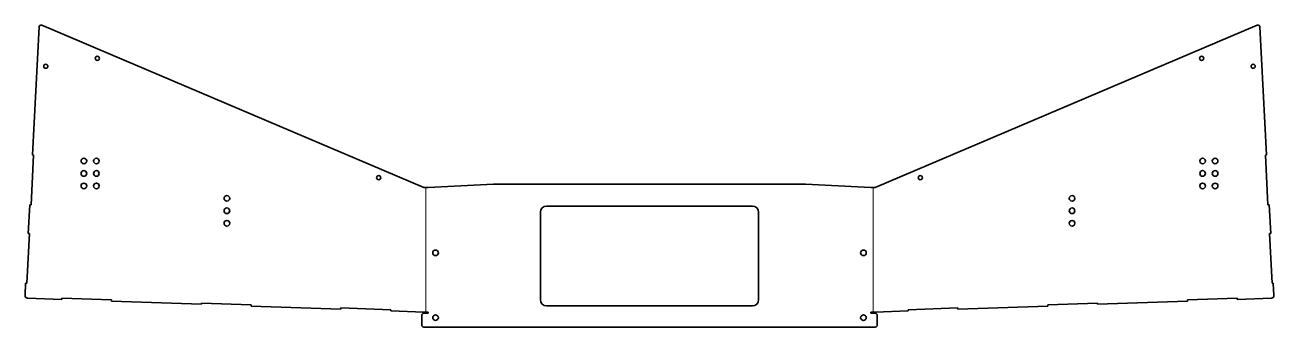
# Model space of a CAD drawing. Header units: inches. Extents: x 0 to 2002, y 0 to 484.
import ezdxf

# ---------------------------------------------------------------- set-up
doc = ezdxf.new("R2010")
doc.units = ezdxf.units.IN
doc.header["$MEASUREMENT"] = 0
doc.linetypes.add('Chain', pattern=[13.68, 9.12, -1.14, 2.28, -1.14])
doc.layers.add('SIMUMAK Bend Centerline (ISO)', color=7, linetype='Chain', lineweight=9)
doc.layers.add('SIMUMAK Visible (ISO)', color=7, linetype='Continuous', lineweight=35)

# ---------------------------------------------------------------- blocks, each defined once
blk = doc.blocks.new('SLP-SMT-02-CCC01_Chapa Soldada Principal_SLP-SMT-02-CCC01 (Desplegada)')
at = {"layer": 'SIMUMAK Bend Centerline (ISO)', "ltscale": 0.263158}
for p, q in [((-348.3, -36.4), (-348.3, -236.4)), ((368.5, -36.4), (368.5, -236.4))]:
    blk.add_line(p, q, dxfattribs=at)
at = {"layer": 'SIMUMAK Visible (ISO)'}
for p, q in [((-979.3, 15.6), (-968.5, 221)), ((-964.4, 223.6), (-351.7, -36.4)), ((371.9, -36.4), (984.5, 223.6)), ((988.7, 221), (999.5, 15.6)), ((-977.3, 15.5), (-981.5, -64.4)), ((-979.3, 15.6), (-977.3, 15.5)), ((997.5, 15.5), (999.5, 15.6)), ((1001.7, -64.4), (997.5, 15.5)), ((-351.7, -36.4), (-344.9, -36.4)), ((-344.9, -36.4), (-239.9, -31.4)), ((-239.9, -31.4), (260.1, -31.4)), ((260.1, -31.4), (365.1, -36.4)), ((365.1, -36.4), (371.9, -36.4)), ((-985.9, -110.2), (-983.5, -64.3)), ((-981.5, -64.4), (-983.5, -64.3)), ((-164.9, -216.4), (-164.9, -76.4)), ((-154.9, -66.4), (175.1, -66.4)), ((185.1, -76.4), (185.1, -216.4)), ((1003.7, -64.3), (1001.7, -64.4)), ((1003.7, -64.3), (1006.1, -110.2)), ((-983.9, -110.3), (-988.1, -190.2)), ((-985.9, -110.2), (-983.9, -110.3)), ((1004.1, -110.3), (1006.1, -110.2)), ((1008.2, -190.2), (1004.1, -110.3)), ((-991.1, -210), (-990.1, -190.1)), ((-988.1, -190.2), (-990.1, -190.1)), ((1010.2, -190.1), (1008.2, -190.2)), ((1010.2, -190.1), (1011.3, -210)), ((-932.3, -216.1), (-987.3, -214.2)), ((-932.3, -216.1), (-932.2, -214.2)), ((-932.2, -214.2), (-852.3, -216.9)), ((-852.3, -216.9), (-852.3, -218.9)), ((-708.4, -224), (-852.3, -218.9)), ((872.5, -218.9), (728.6, -224)), ((872.4, -216.9), (952.4, -214.2)), ((872.5, -218.9), (872.4, -216.9)), ((952.4, -214.2), (952.5, -216.1)), ((1007.4, -214.2), (952.5, -216.1)), ((-708.4, -224), (-708.4, -222)), ((-708.4, -222), (-628.4, -224.8)), ((-628.4, -224.8), (-628.5, -226.8)), ((-484.6, -231.8), (-628.5, -226.8)), ((-484.6, -231.8), (-484.5, -229.8)), ((-484.5, -229.8), (-404.6, -232.6)), ((-404.6, -232.6), (-404.6, -234.6)), ((-351.7, -236.4), (-404.6, -234.6)), ((-351.9, -238.4), (-344.9, -238.4)), ((-351.7, -236.4), (-344.9, -236.4)), ((-344.9, -238.4), (-344.9, -236.4)), ((175.1, -226.4), (-154.9, -226.4)), ((365.1, -236.4), (371.9, -236.4)), ((365.1, -236.4), (365.1, -238.4)), ((365.1, -238.4), (372.1, -238.4)), ((424.8, -234.6), (371.9, -236.4)), ((424.7, -232.6), (504.7, -229.8)), ((424.8, -234.6), (424.7, -232.6)), ((648.7, -226.8), (504.7, -231.8)), ((504.7, -229.8), (504.7, -231.8)), ((648.6, -224.8), (728.5, -222)), ((648.7, -226.8), (648.6, -224.8)), ((728.5, -222), (728.6, -224)), ((-354.9, -257.4), (-354.9, -241.4)), ((375.1, -241.4), (375.1, -257.4)), ((372.1, -260.4), (-351.9, -260.4))]:
    blk.add_line(p, q, dxfattribs=at)
for centre, radius in [((-957.8, 157.8), 3.3), ((-875.2, 170.6), 3.3), ((895.3, 170.6), 3.3), ((978, 157.8), 3.3), ((-896.7, 5.9), 4.5), ((-876.7, 5.9), 4.5), ((896.9, 5.9), 4.5), ((916.9, 5.9), 4.5), ((-896.7, -14.1), 4.5), ((-876.7, -14.1), 4.5), ((-424.1, -20.9), 3.3), ((444.3, -20.9), 3.3), ((896.9, -14.1), 4.5), ((916.9, -14.1), 4.5), ((-896.7, -34.1), 4.5), ((-876.7, -34.1), 4.5), ((896.9, -34.1), 4.5), ((916.9, -34.1), 4.5), ((-667.4, -54), 4.5), ((687.6, -54), 4.5), ((-667.4, -74), 4.5), ((687.6, -74), 4.5), ((-667.4, -94), 4.5), ((687.6, -94), 4.5), ((-332.9, -141.4), 4.5), ((353.1, -141.4), 4.5), ((-332.9, -245.4), 4.5), ((353.1, -245.4), 4.5)]:
    blk.add_circle(centre, radius, dxfattribs=at)
at = {"layer": 'SIMUMAK Visible (ISO)', "extrusion": (0, 0, -1)}
for centre, radius, start, end in [((965.5, 220.9), 3, 3, 113), ((-985.7, 220.9), 3, 67, 177), ((987.1, -210.2), 4, 272, 3), ((-1007.3, -210.2), 4, 177, 268), ((351.9, -241.4), 3, 360, 90), ((-372.1, -241.4), 3, 90, 180), ((351.9, -257.4), 3, 270, 360), ((-372.1, -257.4), 3, 180, 270)]:
    blk.add_arc(centre, radius, start, end, dxfattribs=at)
at = {"layer": 'SIMUMAK Visible (ISO)'}
for centre, start, end in [((-154.9, -76.4), 90, 180), ((175.1, -76.4), 360, 90), ((-154.9, -216.4), 180, 270), ((175.1, -216.4), 270, 0)]:
    blk.add_arc(centre, 10, start, end, dxfattribs=at)

msp = doc.modelspace()

# ---------------------------------------------------------------- block references
msp.add_blockref('SLP-SMT-02-CCC01_Chapa Soldada Principal_SLP-SMT-02-CCC01 (Desplegada)', (991.1, 260.4))

doc.saveas('drawing.dxf')
